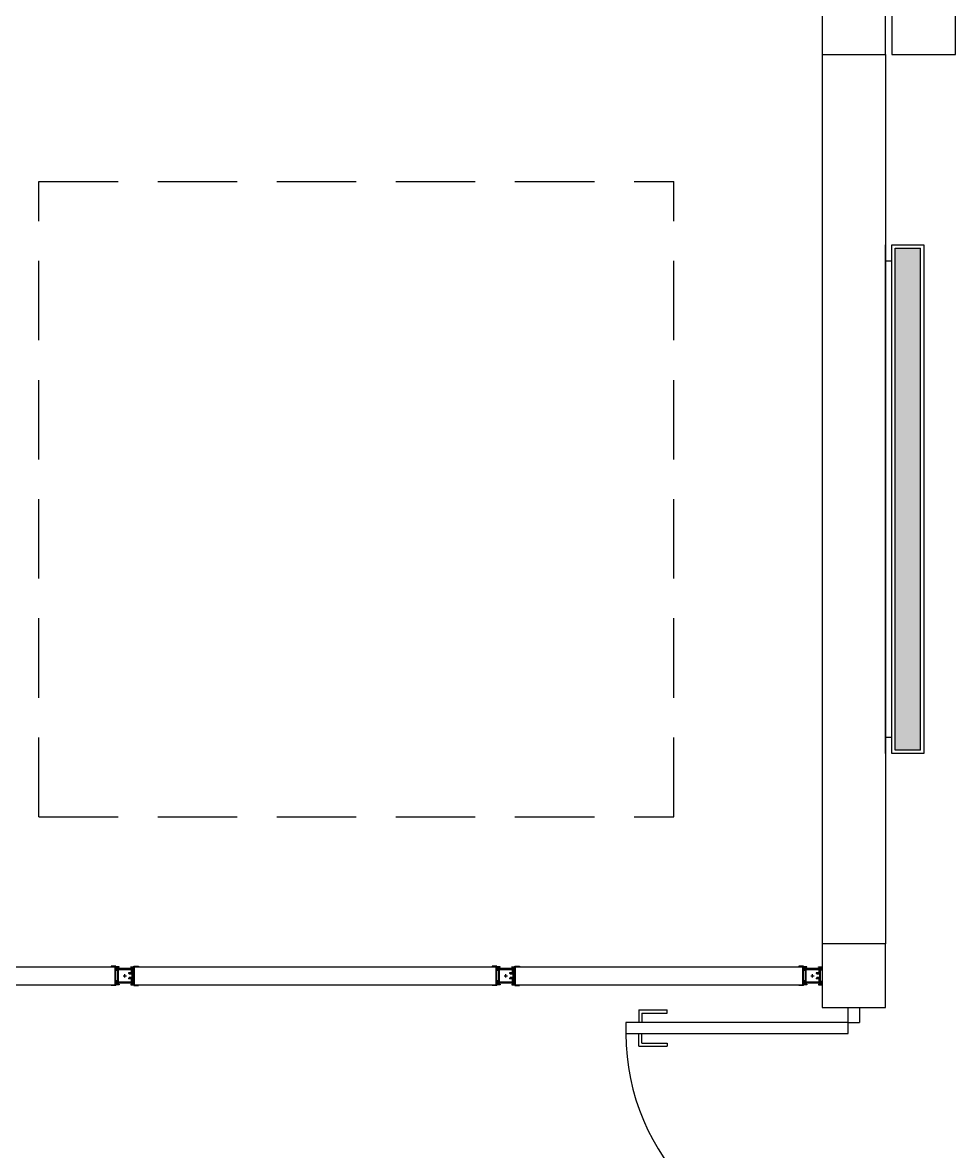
# Model space of a CAD drawing. Header units: centimetres. Extents: x -214 to 72, y 205 to 367.
# Drawn here: x -125.673 to -122.735, y 317.665 to 321.218 of the extents above; entities that cross this region are included whole.
import ezdxf

# ---------------------------------------------------------------- set-up
doc = ezdxf.new("R2010")
doc.units = ezdxf.units.CM
doc.header["$MEASUREMENT"] = 0
doc.linetypes.add('HIDDEN', pattern=[0.375, 0.25, -0.125])
doc.layers.get('0').update_dxf_attribs({"linetype": 'CONTINUOUS'})
for name, color, linetype in [('2', 2, 'CONTINUOUS'), ('ALV', 2, 'CONTINUOUS'), ('DIV', 2, 'CONTINUOUS'), ('ESTRUT', 3, 'CONTINUOUS'), ('PainelVIDRO', 2, 'CONTINUOUS'), ('PROJEÇÃO', 1, 'HIDDEN')]:
    doc.layers.add(name, color=color, linetype=linetype)

# ---------------------------------------------------------------- blocks, each defined once
blk = doc.blocks.new('MTDIV')
for p, q in [((-0.0285, 0.0185), (-0.0285, 0.0285)), ((-0.0185, 0.0285), (-0.0285, 0.0285)), ((-0.0265, 0.0185), (-0.0285, 0.0185)), ((-0.0265, 0.0235), (-0.0265, 0.0265)), ((-0.0265, 0.0265), (-0.0185, 0.0265)), ((-0.0265, 0.0235), (0.0265, 0.0235)), ((-0.0215, 0.0235), (-0.0265, 0.0235)), ((-0.0265, 0.0185), (-0.0265, 0.0215)), ((-0.0265, 0.0215), (-0.0235, 0.0215)), ((-0.0235, 0.0215), (-0.0235, -0.0215)), ((-0.0215, 0.0235), (-0.0215, 0.0215)), ((-0.0215, 0.0215), (0.0215, 0.0215)), ((-0.0215, 0.0195), (0.0195, 0.0195)), ((-0.0215, 0.0195), (-0.0215, -0.0195)), ((-0.0185, 0.0265), (-0.0185, 0.0285)), ((-0.0049, 0), (0.0049, 0)), ((0, -0.0049), (0, 0.0049)), ((0.0195, 0.0095), (0.0115, 0.0095)), ((0.0115, 0.0095), (0.0115, 0.0075)), ((0.0215, 0.0075), (0.0115, 0.0075)), ((0.0135, 0.0075), (0.0135, 0.0055)), ((0.0215, 0.0055), (0.0135, 0.0055)), ((0.0185, 0.0265), (0.0185, 0.0285)), ((0.0185, 0.0285), (0.0285, 0.0285)), ((0.0185, 0.0265), (0.0265, 0.0265)), ((0.0195, 0.0195), (0.0195, 0.0095)), ((0.0215, 0.0235), (0.0215, 0.0075)), ((0.0215, 0.0235), (0.0265, 0.0235)), ((0.0215, 0.0055), (0.0215, -0.0055)), ((0.0235, 0.0215), (0.0235, -0.0215)), ((0.0265, 0.0215), (0.0235, 0.0215)), ((0.0265, 0.0235), (0.0265, 0.0265)), ((0.0265, 0.0185), (0.0265, 0.0215)), ((0.0265, 0.0185), (0.0285, 0.0185)), ((0.0285, 0.0185), (0.0285, 0.0285)), ((-0.0285, -0.0185), (-0.0285, -0.0285)), ((-0.0285, -0.0185), (-0.0265, -0.0185)), ((-0.0185, -0.0285), (-0.0285, -0.0285)), ((-0.0265, -0.0185), (-0.0265, -0.0215)), ((-0.0265, -0.0215), (-0.0235, -0.0215)), ((0.0265, -0.0235), (-0.0265, -0.0235)), ((-0.0265, -0.0235), (-0.0265, -0.0265)), ((-0.0215, -0.0235), (-0.0265, -0.0235)), ((-0.0185, -0.0265), (-0.0265, -0.0265)), ((-0.0215, -0.0195), (0.0195, -0.0195)), ((-0.0215, -0.0215), (0.0215, -0.0215)), ((-0.0215, -0.0215), (-0.0215, -0.0235)), ((-0.0185, -0.0265), (-0.0185, -0.0285)), ((0.0215, -0.0075), (0.0115, -0.0075)), ((0.0115, -0.0075), (0.0115, -0.0095)), ((0.0195, -0.0095), (0.0115, -0.0095)), ((0.0215, -0.0055), (0.0135, -0.0055)), ((0.0135, -0.0055), (0.0135, -0.0075)), ((0.0185, -0.0265), (0.0185, -0.0285)), ((0.0265, -0.0265), (0.0185, -0.0265)), ((0.0185, -0.0285), (0.0285, -0.0285)), ((0.0195, -0.0095), (0.0195, -0.0195)), ((0.0215, -0.0075), (0.0215, -0.0235)), ((0.0215, -0.0235), (0.0265, -0.0235)), ((0.0265, -0.0215), (0.0235, -0.0215)), ((0.0265, -0.0185), (0.0265, -0.0215)), ((0.0285, -0.0185), (0.0265, -0.0185)), ((0.0265, -0.0235), (0.0265, -0.0265)), ((0.0285, -0.0185), (0.0285, -0.0285))]:
    blk.add_line(p, q)
blk = doc.blocks.new('DIV12')
for p, q in [((-0.0051, 0), (0.0051, 0)), ((0, -0.0051), (0, 0.0051)), ((0.0235, 0.0185), (0.0285, 0.0185)), ((0.0235, 0.0185), (0.0235, 0.0165)), ((0.0235, 0.0165), (0.0285, 0.0165)), ((0.0285, 0.0305), (0.0429, 0.0305)), ((0.0285, 0.0185), (0.0285, 0.0305)), ((0.0285, -0.0165), (0.0285, 0.0165)), ((0.0305, 0.0285), (1.1695, 0.0285)), ((0.0305, -0.0285), (0.0305, 0.0285)), ((0.0429, 0.0305), (0.0429, 0.0285)), ((0.0235, -0.0165), (0.0285, -0.0165)), ((0.0235, -0.0165), (0.0235, -0.0185)), ((0.0235, -0.0185), (0.0285, -0.0185)), ((0.0285, -0.0305), (0.0285, -0.0185)), ((0.0285, -0.0305), (0.0429, -0.0305)), ((0.0305, -0.0285), (1.1695, -0.0285)), ((0.0429, -0.0285), (0.0429, -0.0305))]:
    blk.add_line(p, q)
blk = doc.blocks.new('PainelVIDRO')
at = {"layer": 'PainelVIDRO'}
blk.add_hatch(color=256, dxfattribs=at).paths.add_polyline_path([(0.01, 0.11), (0.01, 0.03), (1.59, 0.03), (1.59, 0.11)])
for p, q in [((0, 0.12), (0, 0.02)), ((1.6, 0.12), (0, 0.12)), ((1.6, 0.02), (1.6, 0.12)), ((0, 0.02), (1.6, 0.02))]:
    blk.add_line(p, q, dxfattribs=at)
at = {"layer": 'PainelVIDRO', "color": 2}
for p, q in [((0.01, 0.11), (0.01, 0.03)), ((0.01, 0.11), (1.59, 0.11)), ((1.59, 0.03), (1.59, 0.11)), ((0.01, 0.03), (1.59, 0.03))]:
    blk.add_line(p, q, dxfattribs=at)
at = {"layer": 'PainelVIDRO', "color": 1}
for p, q in [((0, 0), (1.6, 0)), ((0.05, 0.02), (0.05, 0)), ((1.55, 0), (1.55, 0.02))]:
    blk.add_line(p, q, dxfattribs=at)

msp = doc.modelspace()

# ---------------------------------------------------------------- linework, layer by layer
at = {"layer": '2'}
for p, q in [((-123.7328, 318.1101), (-123.6428, 318.1101)), ((-123.7328, 318.1101), (-123.7328, 318.0701)), ((-123.7228, 318.1001), (-123.6428, 318.1001)), ((-123.7228, 318.1001), (-123.7228, 318.0701)), ((-123.6428, 318.1001), (-123.6428, 318.11)), ((-123.0728, 318.0705), (-123.0728, 318.1176)), ((-123.0378, 318.1176), (-123.0378, 318.0705)), ((-123.7728, 318.0705), (-123.7728, 318.0355)), ((-123.0728, 318.0705), (-123.7728, 318.0705)), ((-123.0728, 318.0355), (-123.0728, 318.0705)), ((-123.0728, 318.0705), (-123.0378, 318.0705)), ((-123.7728, 318.0355), (-123.0728, 318.0355)), ((-123.7328, 317.9955), (-123.7328, 318.0355)), ((-123.7228, 318.0055), (-123.7228, 318.0355)), ((-123.7328, 317.9955), (-123.6428, 317.9955)), ((-123.7228, 318.0055), (-123.6428, 318.0055)), ((-123.6428, 318.0055), (-123.6428, 317.9956))]:
    msp.add_line(p, q, dxfattribs=at)
at = {"layer": '2', "color": 1}
msp.add_arc((-123.0728, 318.0355), 0.7, 180.0002, 270, dxfattribs=at)
at = {"layer": 'ALV'}
for p, q in [((-123.1553, 321.1176), (-123.1553, 318.3176)), ((-123.1553, 321.1176), (-123.1553, 318.3176)), ((-122.9553, 321.1176), (-122.9553, 318.3176)), ((-122.9553, 321.1176), (-122.9553, 318.3176))]:
    msp.add_line(p, q, dxfattribs=at)
at = {"layer": 'DIV'}
for p, q in [((-126.5203, 318.2461), (-125.3813, 318.2461)), ((-126.5203, 318.2461), (-125.3813, 318.2461)), ((-125.3793, 318.2481), (-125.3937, 318.2481)), ((-125.3937, 318.2481), (-125.3937, 318.2461)), ((-125.3793, 318.2481), (-125.3937, 318.2481)), ((-125.3937, 318.2481), (-125.3937, 318.2461)), ((-125.3813, 318.1891), (-125.3813, 318.2461)), ((-125.3813, 318.1891), (-125.3813, 318.2461)), ((-125.3793, 318.2361), (-125.3793, 318.2481)), ((-125.3793, 318.2361), (-125.3793, 318.2481)), ((-125.3693, 318.2461), (-125.3793, 318.2461)), ((-125.3793, 318.2361), (-125.3793, 318.2461)), ((-125.3693, 318.2461), (-125.3793, 318.2461)), ((-125.3793, 318.2361), (-125.3793, 318.2461)), ((-125.3773, 318.2361), (-125.3793, 318.2361)), ((-125.3743, 318.2361), (-125.3793, 318.2361)), ((-125.3773, 318.2361), (-125.3793, 318.2361)), ((-125.3743, 318.2361), (-125.3793, 318.2361)), ((-125.3793, 318.2011), (-125.3793, 318.2341)), ((-125.3743, 318.2341), (-125.3793, 318.2341)), ((-125.3793, 318.2011), (-125.3793, 318.2341)), ((-125.3743, 318.2341), (-125.3793, 318.2341)), ((-125.3773, 318.2441), (-125.3693, 318.2441)), ((-125.3773, 318.2411), (-125.3773, 318.2441)), ((-125.3773, 318.2441), (-125.3693, 318.2441)), ((-125.3773, 318.2411), (-125.3773, 318.2441)), ((-125.3723, 318.2411), (-125.3773, 318.2411)), ((-125.3773, 318.2411), (-125.3243, 318.2411)), ((-125.3723, 318.2411), (-125.3773, 318.2411)), ((-125.3773, 318.2411), (-125.3243, 318.2411)), ((-125.3773, 318.2391), (-125.3743, 318.2391)), ((-125.3773, 318.2361), (-125.3773, 318.2391)), ((-125.3773, 318.2391), (-125.3743, 318.2391)), ((-125.3773, 318.2361), (-125.3773, 318.2391)), ((-125.3743, 318.2391), (-125.3743, 318.1961)), ((-125.3743, 318.2391), (-125.3743, 318.1961)), ((-125.3743, 318.2361), (-125.3743, 318.2341)), ((-125.3743, 318.2361), (-125.3743, 318.2341)), ((-125.3723, 318.2411), (-125.3723, 318.2391)), ((-125.3723, 318.2411), (-125.3723, 318.2391)), ((-125.3723, 318.2391), (-125.3293, 318.2391)), ((-125.3723, 318.2391), (-125.3293, 318.2391)), ((-125.3723, 318.2371), (-125.3723, 318.1981)), ((-125.3723, 318.2371), (-125.3313, 318.2371)), ((-125.3723, 318.2371), (-125.3723, 318.1981)), ((-125.3723, 318.2371), (-125.3313, 318.2371)), ((-125.3693, 318.2441), (-125.3693, 318.2461)), ((-125.3693, 318.2441), (-125.3693, 318.2461)), ((-125.3323, 318.2461), (-125.3223, 318.2461)), ((-125.3323, 318.2441), (-125.3323, 318.2461)), ((-125.3323, 318.2461), (-125.3223, 318.2461)), ((-125.3323, 318.2441), (-125.3323, 318.2461)), ((-125.3323, 318.2441), (-125.3243, 318.2441)), ((-125.3323, 318.2441), (-125.3243, 318.2441)), ((-125.3313, 318.2371), (-125.3313, 318.2271)), ((-125.3313, 318.2371), (-125.3313, 318.2271)), ((-125.3293, 318.2411), (-125.3243, 318.2411)), ((-125.3293, 318.2411), (-125.3293, 318.2251)), ((-125.3293, 318.2411), (-125.3243, 318.2411)), ((-125.3293, 318.2411), (-125.3293, 318.2251)), ((-125.3243, 318.2391), (-125.3273, 318.2391)), ((-125.3273, 318.2391), (-125.3273, 318.1961)), ((-125.3243, 318.2391), (-125.3273, 318.2391)), ((-125.3273, 318.2391), (-125.3273, 318.1961)), ((-125.3273, 318.2361), (-125.3273, 318.2341)), ((-125.3273, 318.2361), (-125.3223, 318.2361)), ((-125.3273, 318.2361), (-125.3273, 318.2341)), ((-125.3273, 318.2361), (-125.3223, 318.2361)), ((-125.3273, 318.2341), (-125.3223, 318.2341)), ((-125.3273, 318.2341), (-125.3223, 318.2341)), ((-125.3243, 318.2411), (-125.3243, 318.2441)), ((-125.3243, 318.2411), (-125.3243, 318.2441)), ((-125.3243, 318.2361), (-125.3243, 318.2391)), ((-125.3243, 318.2361), (-125.3243, 318.2391)), ((-125.3243, 318.2361), (-125.3223, 318.2361)), ((-125.3243, 318.2361), (-125.3223, 318.2361)), ((-125.3223, 318.2361), (-125.3223, 318.2481)), ((-125.3223, 318.2481), (-125.3079, 318.2481)), ((-125.3223, 318.2361), (-125.3223, 318.2481)), ((-125.3223, 318.2481), (-125.3079, 318.2481)), ((-125.3223, 318.2361), (-125.3223, 318.2461)), ((-125.3223, 318.2361), (-125.3223, 318.2461)), ((-125.3223, 318.2011), (-125.3223, 318.2341)), ((-125.3223, 318.2011), (-125.3223, 318.2341)), ((-125.3203, 318.2461), (-124.1813, 318.2461)), ((-125.3203, 318.2461), (-124.1813, 318.2461)), ((-125.3203, 318.1891), (-125.3203, 318.2461)), ((-125.3203, 318.1891), (-125.3203, 318.2461)), ((-125.3079, 318.2481), (-125.3079, 318.2461)), ((-125.3079, 318.2481), (-125.3079, 318.2461)), ((-124.1793, 318.2481), (-124.1937, 318.2481)), ((-124.1937, 318.2481), (-124.1937, 318.2461)), ((-124.1793, 318.2481), (-124.1937, 318.2481)), ((-124.1937, 318.2481), (-124.1937, 318.2461)), ((-124.1813, 318.1891), (-124.1813, 318.2461)), ((-124.1813, 318.1891), (-124.1813, 318.2461)), ((-124.1793, 318.2361), (-124.1793, 318.2481)), ((-124.1793, 318.2361), (-124.1793, 318.2481)), ((-124.1693, 318.2461), (-124.1793, 318.2461)), ((-124.1793, 318.2361), (-124.1793, 318.2461)), ((-124.1693, 318.2461), (-124.1793, 318.2461)), ((-124.1793, 318.2361), (-124.1793, 318.2461)), ((-124.1773, 318.2361), (-124.1793, 318.2361)), ((-124.1743, 318.2361), (-124.1793, 318.2361)), ((-124.1773, 318.2361), (-124.1793, 318.2361)), ((-124.1743, 318.2361), (-124.1793, 318.2361)), ((-124.1793, 318.2011), (-124.1793, 318.2341)), ((-124.1743, 318.2341), (-124.1793, 318.2341)), ((-124.1793, 318.2011), (-124.1793, 318.2341)), ((-124.1743, 318.2341), (-124.1793, 318.2341)), ((-124.1773, 318.2441), (-124.1693, 318.2441)), ((-124.1773, 318.2411), (-124.1773, 318.2441)), ((-124.1773, 318.2441), (-124.1693, 318.2441)), ((-124.1773, 318.2411), (-124.1773, 318.2441)), ((-124.1723, 318.2411), (-124.1773, 318.2411)), ((-124.1773, 318.2411), (-124.1243, 318.2411)), ((-124.1723, 318.2411), (-124.1773, 318.2411)), ((-124.1773, 318.2411), (-124.1243, 318.2411)), ((-124.1773, 318.2391), (-124.1743, 318.2391)), ((-124.1773, 318.2361), (-124.1773, 318.2391)), ((-124.1773, 318.2391), (-124.1743, 318.2391)), ((-124.1773, 318.2361), (-124.1773, 318.2391)), ((-124.1743, 318.2391), (-124.1743, 318.1961)), ((-124.1743, 318.2391), (-124.1743, 318.1961)), ((-124.1743, 318.2361), (-124.1743, 318.2341)), ((-124.1743, 318.2361), (-124.1743, 318.2341)), ((-124.1723, 318.2411), (-124.1723, 318.2391)), ((-124.1723, 318.2411), (-124.1723, 318.2391)), ((-124.1723, 318.2391), (-124.1293, 318.2391)), ((-124.1723, 318.2391), (-124.1293, 318.2391)), ((-124.1723, 318.2371), (-124.1723, 318.1981)), ((-124.1723, 318.2371), (-124.1313, 318.2371)), ((-124.1723, 318.2371), (-124.1723, 318.1981)), ((-124.1723, 318.2371), (-124.1313, 318.2371)), ((-124.1693, 318.2441), (-124.1693, 318.2461)), ((-124.1693, 318.2441), (-124.1693, 318.2461)), ((-124.1323, 318.2461), (-124.1223, 318.2461)), ((-124.1323, 318.2441), (-124.1323, 318.2461)), ((-124.1323, 318.2461), (-124.1223, 318.2461)), ((-124.1323, 318.2441), (-124.1323, 318.2461)), ((-124.1323, 318.2441), (-124.1243, 318.2441)), ((-124.1323, 318.2441), (-124.1243, 318.2441)), ((-124.1313, 318.2371), (-124.1313, 318.2271)), ((-124.1313, 318.2371), (-124.1313, 318.2271)), ((-124.1293, 318.2411), (-124.1243, 318.2411)), ((-124.1293, 318.2411), (-124.1293, 318.2251)), ((-124.1293, 318.2411), (-124.1243, 318.2411)), ((-124.1293, 318.2411), (-124.1293, 318.2251)), ((-124.1243, 318.2391), (-124.1273, 318.2391)), ((-124.1273, 318.2391), (-124.1273, 318.1961)), ((-124.1243, 318.2391), (-124.1273, 318.2391)), ((-124.1273, 318.2391), (-124.1273, 318.1961)), ((-124.1273, 318.2361), (-124.1273, 318.2341)), ((-124.1273, 318.2361), (-124.1223, 318.2361)), ((-124.1273, 318.2361), (-124.1223, 318.2361)), ((-124.1273, 318.2361), (-124.1273, 318.2341)), ((-124.1273, 318.2361), (-124.1223, 318.2361)), ((-124.1273, 318.2361), (-124.1273, 318.2341)), ((-124.1273, 318.2341), (-124.1223, 318.2341)), ((-124.1273, 318.2341), (-124.1223, 318.2341)), ((-124.1273, 318.2341), (-124.1223, 318.2341)), ((-124.1243, 318.2411), (-124.1243, 318.2441)), ((-124.1243, 318.2411), (-124.1243, 318.2441)), ((-124.1243, 318.2361), (-124.1243, 318.2391)), ((-124.1243, 318.2361), (-124.1243, 318.2391)), ((-124.1243, 318.2361), (-124.1223, 318.2361)), ((-124.1243, 318.2361), (-124.1223, 318.2361)), ((-124.1223, 318.2361), (-124.1223, 318.2481)), ((-124.1223, 318.2481), (-124.1079, 318.2481)), ((-124.1223, 318.2481), (-124.1079, 318.2481)), ((-124.1223, 318.2361), (-124.1223, 318.2481)), ((-124.1223, 318.2481), (-124.1079, 318.2481)), ((-124.1223, 318.2361), (-124.1223, 318.2481)), ((-124.1223, 318.2361), (-124.1223, 318.2461)), ((-124.1223, 318.2361), (-124.1223, 318.2461)), ((-124.1223, 318.2011), (-124.1223, 318.2341)), ((-124.1223, 318.2011), (-124.1223, 318.2341)), ((-124.1223, 318.2011), (-124.1223, 318.2341)), ((-124.1203, 318.2461), (-123.2156, 318.2461)), ((-124.1203, 318.1891), (-124.1203, 318.2461)), ((-124.1203, 318.1891), (-124.1203, 318.2461)), ((-124.1203, 318.1891), (-124.1203, 318.2461)), ((-124.1203, 318.2461), (-123.2156, 318.2461)), ((-124.1203, 318.2461), (-123.2156, 318.2461)), ((-124.1079, 318.2481), (-124.1079, 318.2461)), ((-124.1079, 318.2481), (-124.1079, 318.2461)), ((-124.1079, 318.2481), (-124.1079, 318.2461)), ((-123.2136, 318.2481), (-123.228, 318.2481)), ((-123.228, 318.2481), (-123.228, 318.2461)), ((-123.228, 318.2481), (-123.228, 318.2461)), ((-123.2136, 318.2481), (-123.228, 318.2481)), ((-123.228, 318.2481), (-123.228, 318.2461)), ((-123.2136, 318.2481), (-123.228, 318.2481)), ((-123.2156, 318.1891), (-123.2156, 318.2461)), ((-123.2156, 318.1891), (-123.2156, 318.2461)), ((-123.2156, 318.1891), (-123.2156, 318.2461)), ((-123.2136, 318.2361), (-123.2136, 318.2481)), ((-123.2136, 318.2361), (-123.2136, 318.2481)), ((-123.2136, 318.2361), (-123.2136, 318.2481)), ((-123.2036, 318.2461), (-123.2136, 318.2461)), ((-123.2136, 318.2361), (-123.2136, 318.2461)), ((-123.2036, 318.2461), (-123.2136, 318.2461)), ((-123.2136, 318.2361), (-123.2136, 318.2461)), ((-123.2086, 318.2361), (-123.2136, 318.2361)), ((-123.2116, 318.2361), (-123.2136, 318.2361)), ((-123.2086, 318.2361), (-123.2136, 318.2361)), ((-123.2116, 318.2361), (-123.2136, 318.2361)), ((-123.2086, 318.2361), (-123.2136, 318.2361)), ((-123.2136, 318.2011), (-123.2136, 318.2341)), ((-123.2086, 318.2341), (-123.2136, 318.2341)), ((-123.2086, 318.2341), (-123.2136, 318.2341)), ((-123.2136, 318.2011), (-123.2136, 318.2341)), ((-123.2086, 318.2341), (-123.2136, 318.2341)), ((-123.2136, 318.2011), (-123.2136, 318.2341)), ((-123.2116, 318.2441), (-123.2036, 318.2441)), ((-123.2116, 318.2411), (-123.2116, 318.2441)), ((-123.2116, 318.2441), (-123.2036, 318.2441)), ((-123.2116, 318.2411), (-123.2116, 318.2441)), ((-123.2066, 318.2411), (-123.2116, 318.2411)), ((-123.2116, 318.2411), (-123.1586, 318.2411)), ((-123.2066, 318.2411), (-123.2116, 318.2411)), ((-123.2116, 318.2411), (-123.1586, 318.2411)), ((-123.2116, 318.2391), (-123.2086, 318.2391)), ((-123.2116, 318.2361), (-123.2116, 318.2391)), ((-123.2116, 318.2391), (-123.2086, 318.2391)), ((-123.2116, 318.2361), (-123.2116, 318.2391)), ((-123.2086, 318.2391), (-123.2086, 318.1961)), ((-123.2086, 318.2391), (-123.2086, 318.1961)), ((-123.2086, 318.2361), (-123.2086, 318.2341)), ((-123.2086, 318.2361), (-123.2086, 318.2341)), ((-123.2086, 318.2361), (-123.2086, 318.2341)), ((-123.2066, 318.2411), (-123.2066, 318.2391)), ((-123.2066, 318.2411), (-123.2066, 318.2391)), ((-123.2066, 318.2391), (-123.1636, 318.2391)), ((-123.2066, 318.2391), (-123.1636, 318.2391)), ((-123.2066, 318.2371), (-123.2066, 318.1981)), ((-123.2066, 318.2371), (-123.1656, 318.2371)), ((-123.2066, 318.2371), (-123.2066, 318.1981)), ((-123.2066, 318.2371), (-123.1656, 318.2371)), ((-123.2036, 318.2441), (-123.2036, 318.2461)), ((-123.2036, 318.2441), (-123.2036, 318.2461)), ((-123.1666, 318.2461), (-123.1566, 318.2461)), ((-123.1666, 318.2441), (-123.1666, 318.2461)), ((-123.1666, 318.2461), (-123.1566, 318.2461)), ((-123.1666, 318.2441), (-123.1666, 318.2461)), ((-123.1666, 318.2441), (-123.1586, 318.2441)), ((-123.1666, 318.2441), (-123.1586, 318.2441)), ((-123.1656, 318.2371), (-123.1656, 318.2271)), ((-123.1656, 318.2371), (-123.1656, 318.2271)), ((-123.1636, 318.2411), (-123.1586, 318.2411)), ((-123.1636, 318.2411), (-123.1636, 318.2251)), ((-123.1636, 318.2411), (-123.1586, 318.2411)), ((-123.1636, 318.2411), (-123.1636, 318.2251)), ((-123.1586, 318.2391), (-123.1616, 318.2391)), ((-123.1616, 318.2391), (-123.1616, 318.1961)), ((-123.1586, 318.2391), (-123.1616, 318.2391)), ((-123.1616, 318.2391), (-123.1616, 318.1961)), ((-123.1586, 318.2411), (-123.1586, 318.2441)), ((-123.1586, 318.2411), (-123.1586, 318.2441)), ((-123.1586, 318.2361), (-123.1586, 318.2391)), ((-123.1586, 318.2361), (-123.1586, 318.2391)), ((-123.1586, 318.2361), (-123.1566, 318.2361)), ((-123.1586, 318.2361), (-123.1566, 318.2361)), ((-123.1566, 318.2361), (-123.1566, 318.2461)), ((-123.1566, 318.2361), (-123.1566, 318.2461)), ((-125.3743, 318.2011), (-125.3793, 318.2011)), ((-125.3743, 318.2011), (-125.3793, 318.2011)), ((-125.3793, 318.1991), (-125.3773, 318.1991)), ((-125.3793, 318.1991), (-125.3793, 318.1891)), ((-125.3793, 318.1871), (-125.3793, 318.1991)), ((-125.3743, 318.1991), (-125.3793, 318.1991)), ((-125.3793, 318.1991), (-125.3773, 318.1991)), ((-125.3793, 318.1991), (-125.3793, 318.1891)), ((-125.3793, 318.1871), (-125.3793, 318.1991)), ((-125.3743, 318.1991), (-125.3793, 318.1991)), ((-125.3773, 318.1991), (-125.3773, 318.1961)), ((-125.3773, 318.1991), (-125.3773, 318.1961)), ((-125.3773, 318.1961), (-125.3743, 318.1961)), ((-125.3773, 318.1961), (-125.3743, 318.1961)), ((-125.3743, 318.2011), (-125.3743, 318.1991)), ((-125.3743, 318.2011), (-125.3743, 318.1991)), ((-125.3723, 318.1981), (-125.3313, 318.1981)), ((-125.3723, 318.1981), (-125.3313, 318.1981)), ((-125.3723, 318.1961), (-125.3723, 318.1941)), ((-125.3723, 318.1961), (-125.3293, 318.1961)), ((-125.3723, 318.1961), (-125.3723, 318.1941)), ((-125.3723, 318.1961), (-125.3293, 318.1961)), ((-125.3559, 318.2176), (-125.3457, 318.2176)), ((-125.3559, 318.2176), (-125.3457, 318.2176)), ((-125.3559, 318.2176), (-125.3457, 318.2176)), ((-125.3559, 318.2176), (-125.3457, 318.2176)), ((-125.3557, 318.2176), (-125.3458, 318.2176)), ((-125.3557, 318.2176), (-125.3458, 318.2176)), ((-125.3508, 318.2125), (-125.3508, 318.2227)), ((-125.3508, 318.2125), (-125.3508, 318.2227)), ((-125.3508, 318.2125), (-125.3508, 318.2227)), ((-125.3508, 318.2125), (-125.3508, 318.2227)), ((-125.3508, 318.2126), (-125.3508, 318.2225)), ((-125.3508, 318.2126), (-125.3508, 318.2225)), ((-125.3393, 318.2271), (-125.3393, 318.2251)), ((-125.3313, 318.2271), (-125.3393, 318.2271)), ((-125.3393, 318.2271), (-125.3393, 318.2251)), ((-125.3313, 318.2271), (-125.3393, 318.2271)), ((-125.3293, 318.2251), (-125.3393, 318.2251)), ((-125.3293, 318.2251), (-125.3393, 318.2251)), ((-125.3393, 318.2101), (-125.3393, 318.2081)), ((-125.3293, 318.2101), (-125.3393, 318.2101)), ((-125.3393, 318.2101), (-125.3393, 318.2081)), ((-125.3293, 318.2101), (-125.3393, 318.2101)), ((-125.3313, 318.2081), (-125.3393, 318.2081)), ((-125.3313, 318.2081), (-125.3393, 318.2081)), ((-125.3373, 318.2251), (-125.3373, 318.2231)), ((-125.3373, 318.2251), (-125.3373, 318.2231)), ((-125.3293, 318.2231), (-125.3373, 318.2231)), ((-125.3293, 318.2231), (-125.3373, 318.2231)), ((-125.3373, 318.2121), (-125.3373, 318.2101)), ((-125.3293, 318.2121), (-125.3373, 318.2121)), ((-125.3373, 318.2121), (-125.3373, 318.2101)), ((-125.3293, 318.2121), (-125.3373, 318.2121)), ((-125.3313, 318.2081), (-125.3313, 318.1981)), ((-125.3313, 318.2081), (-125.3313, 318.1981)), ((-125.3293, 318.2231), (-125.3293, 318.2121)), ((-125.3293, 318.2231), (-125.3293, 318.2121)), ((-125.3293, 318.2101), (-125.3293, 318.1941)), ((-125.3293, 318.2101), (-125.3293, 318.1941)), ((-125.3273, 318.2011), (-125.3273, 318.1991)), ((-125.3273, 318.2011), (-125.3223, 318.2011)), ((-125.3273, 318.2011), (-125.3273, 318.1991)), ((-125.3273, 318.2011), (-125.3223, 318.2011)), ((-125.3273, 318.1991), (-125.3223, 318.1991)), ((-125.3273, 318.1991), (-125.3223, 318.1991)), ((-125.3243, 318.1961), (-125.3273, 318.1961)), ((-125.3243, 318.1961), (-125.3273, 318.1961)), ((-125.3223, 318.1991), (-125.3243, 318.1991)), ((-125.3243, 318.1991), (-125.3243, 318.1961)), ((-125.3223, 318.1991), (-125.3243, 318.1991)), ((-125.3243, 318.1991), (-125.3243, 318.1961)), ((-125.3223, 318.1991), (-125.3223, 318.1891)), ((-125.3223, 318.1871), (-125.3223, 318.1991)), ((-125.3223, 318.1991), (-125.3223, 318.1891)), ((-125.3223, 318.1871), (-125.3223, 318.1991)), ((-124.1743, 318.2011), (-124.1793, 318.2011)), ((-124.1743, 318.2011), (-124.1793, 318.2011)), ((-124.1793, 318.1991), (-124.1773, 318.1991)), ((-124.1793, 318.1991), (-124.1793, 318.1891)), ((-124.1793, 318.1871), (-124.1793, 318.1991)), ((-124.1743, 318.1991), (-124.1793, 318.1991)), ((-124.1793, 318.1991), (-124.1773, 318.1991)), ((-124.1793, 318.1991), (-124.1793, 318.1891)), ((-124.1793, 318.1871), (-124.1793, 318.1991)), ((-124.1743, 318.1991), (-124.1793, 318.1991)), ((-124.1773, 318.1991), (-124.1773, 318.1961)), ((-124.1773, 318.1991), (-124.1773, 318.1961)), ((-124.1773, 318.1961), (-124.1743, 318.1961)), ((-124.1773, 318.1961), (-124.1743, 318.1961)), ((-124.1743, 318.2011), (-124.1743, 318.1991)), ((-124.1743, 318.2011), (-124.1743, 318.1991)), ((-124.1723, 318.1981), (-124.1313, 318.1981)), ((-124.1723, 318.1981), (-124.1313, 318.1981)), ((-124.1723, 318.1961), (-124.1723, 318.1941)), ((-124.1723, 318.1961), (-124.1293, 318.1961)), ((-124.1723, 318.1961), (-124.1723, 318.1941)), ((-124.1723, 318.1961), (-124.1293, 318.1961)), ((-124.1559, 318.2176), (-124.1457, 318.2176)), ((-124.1559, 318.2176), (-124.1457, 318.2176)), ((-124.1559, 318.2176), (-124.1457, 318.2176)), ((-124.1559, 318.2176), (-124.1457, 318.2176)), ((-124.1559, 318.2176), (-124.1457, 318.2176)), ((-124.1557, 318.2176), (-124.1458, 318.2176)), ((-124.1557, 318.2176), (-124.1458, 318.2176)), ((-124.1508, 318.2125), (-124.1508, 318.2227)), ((-124.1508, 318.2125), (-124.1508, 318.2227)), ((-124.1508, 318.2125), (-124.1508, 318.2227)), ((-124.1508, 318.2125), (-124.1508, 318.2227)), ((-124.1508, 318.2125), (-124.1508, 318.2227)), ((-124.1508, 318.2126), (-124.1508, 318.2225)), ((-124.1508, 318.2126), (-124.1508, 318.2225)), ((-124.1393, 318.2271), (-124.1393, 318.2251)), ((-124.1313, 318.2271), (-124.1393, 318.2271)), ((-124.1393, 318.2271), (-124.1393, 318.2251)), ((-124.1313, 318.2271), (-124.1393, 318.2271)), ((-124.1293, 318.2251), (-124.1393, 318.2251)), ((-124.1293, 318.2251), (-124.1393, 318.2251)), ((-124.1393, 318.2101), (-124.1393, 318.2081)), ((-124.1293, 318.2101), (-124.1393, 318.2101)), ((-124.1393, 318.2101), (-124.1393, 318.2081)), ((-124.1293, 318.2101), (-124.1393, 318.2101)), ((-124.1313, 318.2081), (-124.1393, 318.2081)), ((-124.1313, 318.2081), (-124.1393, 318.2081)), ((-124.1373, 318.2251), (-124.1373, 318.2231)), ((-124.1373, 318.2251), (-124.1373, 318.2231)), ((-124.1293, 318.2231), (-124.1373, 318.2231)), ((-124.1293, 318.2231), (-124.1373, 318.2231)), ((-124.1373, 318.2121), (-124.1373, 318.2101)), ((-124.1293, 318.2121), (-124.1373, 318.2121)), ((-124.1373, 318.2121), (-124.1373, 318.2101)), ((-124.1293, 318.2121), (-124.1373, 318.2121)), ((-124.1313, 318.2081), (-124.1313, 318.1981)), ((-124.1313, 318.2081), (-124.1313, 318.1981)), ((-124.1293, 318.2231), (-124.1293, 318.2121)), ((-124.1293, 318.2231), (-124.1293, 318.2121)), ((-124.1293, 318.2101), (-124.1293, 318.1941)), ((-124.1293, 318.2101), (-124.1293, 318.1941)), ((-124.1273, 318.2011), (-124.1273, 318.1991)), ((-124.1273, 318.2011), (-124.1223, 318.2011)), ((-124.1273, 318.2011), (-124.1223, 318.2011)), ((-124.1273, 318.2011), (-124.1273, 318.1991)), ((-124.1273, 318.2011), (-124.1223, 318.2011)), ((-124.1273, 318.2011), (-124.1273, 318.1991)), ((-124.1273, 318.1991), (-124.1223, 318.1991)), ((-124.1273, 318.1991), (-124.1223, 318.1991)), ((-124.1273, 318.1991), (-124.1223, 318.1991)), ((-124.1243, 318.1961), (-124.1273, 318.1961)), ((-124.1243, 318.1961), (-124.1273, 318.1961)), ((-124.1223, 318.1991), (-124.1243, 318.1991)), ((-124.1243, 318.1991), (-124.1243, 318.1961)), ((-124.1223, 318.1991), (-124.1243, 318.1991)), ((-124.1243, 318.1991), (-124.1243, 318.1961)), ((-124.1223, 318.1871), (-124.1223, 318.1991)), ((-124.1223, 318.1991), (-124.1223, 318.1891)), ((-124.1223, 318.1871), (-124.1223, 318.1991)), ((-124.1223, 318.1991), (-124.1223, 318.1891)), ((-124.1223, 318.1871), (-124.1223, 318.1991)), ((-123.2086, 318.2011), (-123.2136, 318.2011)), ((-123.2086, 318.2011), (-123.2136, 318.2011)), ((-123.2086, 318.2011), (-123.2136, 318.2011)), ((-123.2136, 318.1871), (-123.2136, 318.1991)), ((-123.2086, 318.1991), (-123.2136, 318.1991)), ((-123.2136, 318.1991), (-123.2116, 318.1991)), ((-123.2136, 318.1991), (-123.2136, 318.1891)), ((-123.2086, 318.1991), (-123.2136, 318.1991)), ((-123.2136, 318.1871), (-123.2136, 318.1991)), ((-123.2136, 318.1991), (-123.2116, 318.1991)), ((-123.2136, 318.1991), (-123.2136, 318.1891)), ((-123.2086, 318.1991), (-123.2136, 318.1991)), ((-123.2136, 318.1871), (-123.2136, 318.1991)), ((-123.2116, 318.1991), (-123.2116, 318.1961)), ((-123.2116, 318.1991), (-123.2116, 318.1961)), ((-123.2116, 318.1961), (-123.2086, 318.1961)), ((-123.2116, 318.1961), (-123.2086, 318.1961)), ((-123.2086, 318.2011), (-123.2086, 318.1991)), ((-123.2086, 318.2011), (-123.2086, 318.1991)), ((-123.2086, 318.2011), (-123.2086, 318.1991)), ((-123.2066, 318.1981), (-123.1656, 318.1981)), ((-123.2066, 318.1981), (-123.1656, 318.1981)), ((-123.2066, 318.1961), (-123.2066, 318.1941)), ((-123.2066, 318.1961), (-123.1636, 318.1961)), ((-123.2066, 318.1961), (-123.2066, 318.1941)), ((-123.2066, 318.1961), (-123.1636, 318.1961)), ((-123.1902, 318.2176), (-123.18, 318.2176)), ((-123.1902, 318.2176), (-123.18, 318.2176)), ((-123.1902, 318.2176), (-123.18, 318.2176)), ((-123.19, 318.2176), (-123.1801, 318.2176)), ((-123.19, 318.2176), (-123.1801, 318.2176)), ((-123.1851, 318.2125), (-123.1851, 318.2227)), ((-123.1851, 318.2125), (-123.1851, 318.2227)), ((-123.1851, 318.2125), (-123.1851, 318.2227)), ((-123.1851, 318.2126), (-123.1851, 318.2225)), ((-123.1851, 318.2126), (-123.1851, 318.2225)), ((-123.1736, 318.2271), (-123.1736, 318.2251)), ((-123.1656, 318.2271), (-123.1736, 318.2271)), ((-123.1736, 318.2271), (-123.1736, 318.2251)), ((-123.1656, 318.2271), (-123.1736, 318.2271)), ((-123.1636, 318.2251), (-123.1736, 318.2251)), ((-123.1636, 318.2251), (-123.1736, 318.2251)), ((-123.1736, 318.2101), (-123.1736, 318.2081)), ((-123.1636, 318.2101), (-123.1736, 318.2101)), ((-123.1736, 318.2101), (-123.1736, 318.2081)), ((-123.1636, 318.2101), (-123.1736, 318.2101)), ((-123.1656, 318.2081), (-123.1736, 318.2081)), ((-123.1656, 318.2081), (-123.1736, 318.2081)), ((-123.1716, 318.2251), (-123.1716, 318.2231)), ((-123.1716, 318.2251), (-123.1716, 318.2231)), ((-123.1636, 318.2231), (-123.1716, 318.2231)), ((-123.1636, 318.2231), (-123.1716, 318.2231)), ((-123.1716, 318.2121), (-123.1716, 318.2101)), ((-123.1636, 318.2121), (-123.1716, 318.2121)), ((-123.1716, 318.2121), (-123.1716, 318.2101)), ((-123.1636, 318.2121), (-123.1716, 318.2121)), ((-123.1656, 318.2081), (-123.1656, 318.1981)), ((-123.1656, 318.2081), (-123.1656, 318.1981)), ((-123.1636, 318.2231), (-123.1636, 318.2121)), ((-123.1636, 318.2231), (-123.1636, 318.2121)), ((-123.1636, 318.2101), (-123.1636, 318.1941)), ((-123.1636, 318.2101), (-123.1636, 318.1941)), ((-123.1586, 318.1961), (-123.1616, 318.1961)), ((-123.1586, 318.1961), (-123.1616, 318.1961)), ((-123.1566, 318.1991), (-123.1586, 318.1991)), ((-123.1586, 318.1991), (-123.1586, 318.1961)), ((-123.1566, 318.1991), (-123.1586, 318.1991)), ((-123.1586, 318.1991), (-123.1586, 318.1961)), ((-123.1566, 318.1991), (-123.1566, 318.1891)), ((-123.1566, 318.1991), (-123.1566, 318.1891)), ((-126.5203, 318.1891), (-125.3813, 318.1891)), ((-126.5203, 318.1891), (-125.3813, 318.1891)), ((-125.3937, 318.1891), (-125.3937, 318.1871)), ((-125.3937, 318.1891), (-125.3937, 318.1871)), ((-125.3793, 318.1871), (-125.3937, 318.1871)), ((-125.3793, 318.1871), (-125.3937, 318.1871)), ((-125.3693, 318.1891), (-125.3793, 318.1891)), ((-125.3693, 318.1891), (-125.3793, 318.1891)), ((-125.3723, 318.1941), (-125.3773, 318.1941)), ((-125.3773, 318.1941), (-125.3773, 318.1911)), ((-125.3243, 318.1941), (-125.3773, 318.1941)), ((-125.3723, 318.1941), (-125.3773, 318.1941)), ((-125.3773, 318.1941), (-125.3773, 318.1911)), ((-125.3243, 318.1941), (-125.3773, 318.1941)), ((-125.3693, 318.1911), (-125.3773, 318.1911)), ((-125.3693, 318.1911), (-125.3773, 318.1911)), ((-125.3693, 318.1911), (-125.3693, 318.1891)), ((-125.3693, 318.1911), (-125.3693, 318.1891)), ((-125.3243, 318.1911), (-125.3323, 318.1911)), ((-125.3323, 318.1911), (-125.3323, 318.1891)), ((-125.3243, 318.1911), (-125.3323, 318.1911)), ((-125.3323, 318.1911), (-125.3323, 318.1891)), ((-125.3323, 318.1891), (-125.3223, 318.1891)), ((-125.3323, 318.1891), (-125.3223, 318.1891)), ((-125.3293, 318.1941), (-125.3243, 318.1941)), ((-125.3293, 318.1941), (-125.3243, 318.1941)), ((-125.3243, 318.1941), (-125.3243, 318.1911)), ((-125.3243, 318.1941), (-125.3243, 318.1911)), ((-125.3223, 318.1871), (-125.3079, 318.1871)), ((-125.3223, 318.1871), (-125.3079, 318.1871)), ((-125.3203, 318.1891), (-124.1813, 318.1891)), ((-125.3203, 318.1891), (-124.1813, 318.1891)), ((-125.3079, 318.1891), (-125.3079, 318.1871)), ((-125.3079, 318.1891), (-125.3079, 318.1871)), ((-124.1937, 318.1891), (-124.1937, 318.1871)), ((-124.1937, 318.1891), (-124.1937, 318.1871)), ((-124.1793, 318.1871), (-124.1937, 318.1871)), ((-124.1793, 318.1871), (-124.1937, 318.1871)), ((-124.1693, 318.1891), (-124.1793, 318.1891)), ((-124.1693, 318.1891), (-124.1793, 318.1891)), ((-124.1723, 318.1941), (-124.1773, 318.1941)), ((-124.1773, 318.1941), (-124.1773, 318.1911)), ((-124.1243, 318.1941), (-124.1773, 318.1941)), ((-124.1723, 318.1941), (-124.1773, 318.1941)), ((-124.1773, 318.1941), (-124.1773, 318.1911)), ((-124.1243, 318.1941), (-124.1773, 318.1941)), ((-124.1693, 318.1911), (-124.1773, 318.1911)), ((-124.1693, 318.1911), (-124.1773, 318.1911)), ((-124.1693, 318.1911), (-124.1693, 318.1891)), ((-124.1693, 318.1911), (-124.1693, 318.1891)), ((-124.1243, 318.1911), (-124.1323, 318.1911)), ((-124.1323, 318.1911), (-124.1323, 318.1891)), ((-124.1243, 318.1911), (-124.1323, 318.1911)), ((-124.1323, 318.1911), (-124.1323, 318.1891)), ((-124.1323, 318.1891), (-124.1223, 318.1891)), ((-124.1323, 318.1891), (-124.1223, 318.1891)), ((-124.1293, 318.1941), (-124.1243, 318.1941)), ((-124.1293, 318.1941), (-124.1243, 318.1941)), ((-124.1243, 318.1941), (-124.1243, 318.1911)), ((-124.1243, 318.1941), (-124.1243, 318.1911)), ((-124.1223, 318.1871), (-124.1079, 318.1871)), ((-124.1223, 318.1871), (-124.1079, 318.1871)), ((-124.1223, 318.1871), (-124.1079, 318.1871)), ((-124.1203, 318.1891), (-123.2156, 318.1891)), ((-124.1203, 318.1891), (-123.2156, 318.1891)), ((-124.1203, 318.1891), (-123.2156, 318.1891)), ((-124.1079, 318.1891), (-124.1079, 318.1871)), ((-124.1079, 318.1891), (-124.1079, 318.1871)), ((-124.1079, 318.1891), (-124.1079, 318.1871)), ((-123.228, 318.1891), (-123.228, 318.1871)), ((-123.228, 318.1891), (-123.228, 318.1871)), ((-123.228, 318.1891), (-123.228, 318.1871)), ((-123.2136, 318.1871), (-123.228, 318.1871)), ((-123.2136, 318.1871), (-123.228, 318.1871)), ((-123.2136, 318.1871), (-123.228, 318.1871)), ((-123.2036, 318.1891), (-123.2136, 318.1891)), ((-123.2036, 318.1891), (-123.2136, 318.1891)), ((-123.2066, 318.1941), (-123.2116, 318.1941)), ((-123.2116, 318.1941), (-123.2116, 318.1911)), ((-123.1586, 318.1941), (-123.2116, 318.1941)), ((-123.2066, 318.1941), (-123.2116, 318.1941)), ((-123.2116, 318.1941), (-123.2116, 318.1911)), ((-123.1586, 318.1941), (-123.2116, 318.1941)), ((-123.2036, 318.1911), (-123.2116, 318.1911)), ((-123.2036, 318.1911), (-123.2116, 318.1911)), ((-123.2036, 318.1911), (-123.2036, 318.1891)), ((-123.2036, 318.1911), (-123.2036, 318.1891)), ((-123.1586, 318.1911), (-123.1666, 318.1911)), ((-123.1666, 318.1911), (-123.1666, 318.1891)), ((-123.1586, 318.1911), (-123.1666, 318.1911)), ((-123.1666, 318.1911), (-123.1666, 318.1891)), ((-123.1666, 318.1891), (-123.1566, 318.1891)), ((-123.1666, 318.1891), (-123.1566, 318.1891)), ((-123.1636, 318.1941), (-123.1586, 318.1941)), ((-123.1636, 318.1941), (-123.1586, 318.1941)), ((-123.1586, 318.1941), (-123.1586, 318.1911)), ((-123.1586, 318.1941), (-123.1586, 318.1911))]:
    msp.add_line(p, q, dxfattribs=at)
at = {"layer": 'ESTRUT'}
for points in [[(-122.9553, 321.3176), (-123.1553, 321.3176), (-123.1553, 321.1176), (-122.9553, 321.1176)], [(-122.9553, 321.3176), (-123.1553, 321.3176), (-123.1553, 321.1176), (-122.9553, 321.1176)], [(-122.7353, 321.3176), (-122.9353, 321.3176), (-122.9353, 321.1176), (-122.7353, 321.1176)], [(-122.9553, 318.3176), (-123.1553, 318.3176), (-123.1553, 318.1176), (-122.9553, 318.1176)], [(-122.9553, 318.3176), (-123.1553, 318.3176), (-123.1553, 318.1176), (-122.9553, 318.1176)]]:
    msp.add_lwpolyline(points, close=True, dxfattribs=at)
at = {"layer": 'PROJEÇÃO'}
for p, q in [((-125.6223, 318.7176), (-125.6223, 320.7176)), ((-125.6223, 320.7176), (-123.6223, 320.7176)), ((-123.6223, 318.7176), (-123.6223, 320.7176)), ((-125.6223, 318.7176), (-123.6223, 318.7176))]:
    msp.add_line(p, q, dxfattribs=at)

# ---------------------------------------------------------------- block references
at = {"layer": 'DIV'}
for name, p in [('DIV12', (-126.5508, 318.2176)), ('MTDIV', (-125.3508, 318.2176)), ('DIV12', (-125.3508, 318.2176)), ('MTDIV', (-124.1508, 318.2176)), ('MTDIV', (-123.1851, 318.2176))]:
    msp.add_blockref(name, p, dxfattribs=at)
at = {"layer": 'PainelVIDRO', "color": 2, "xscale": -1, "rotation": 270}
msp.add_blockref('PainelVIDRO', (-122.9553, 318.9176), dxfattribs=at)

doc.saveas('drawing.dxf')
